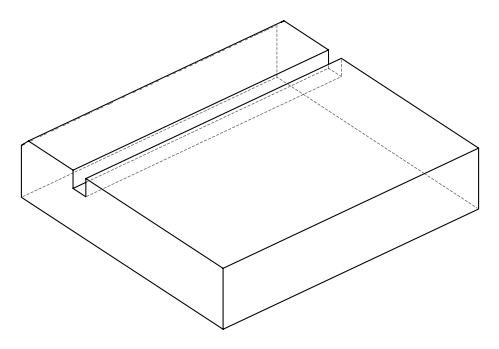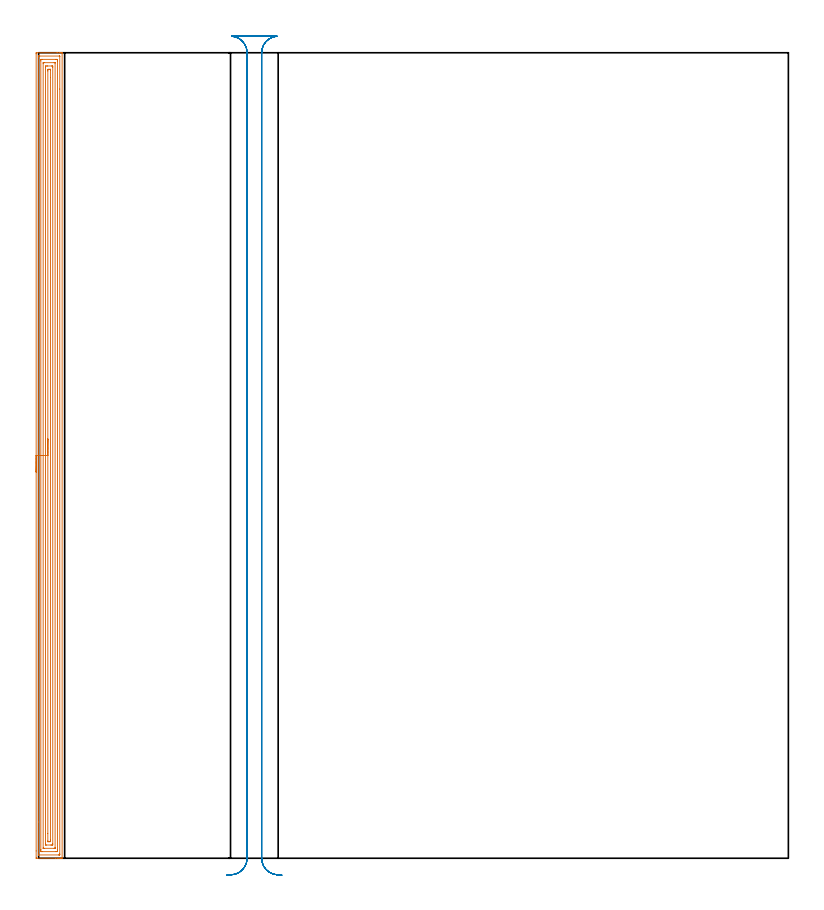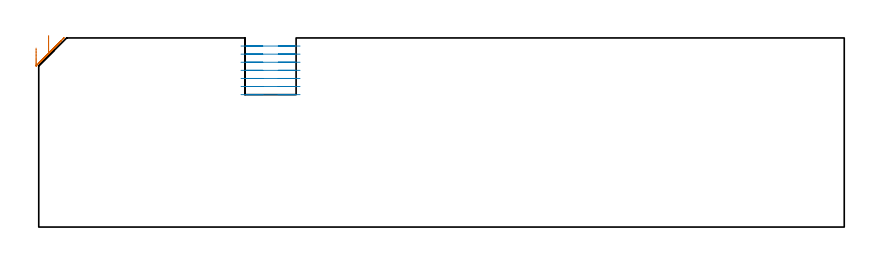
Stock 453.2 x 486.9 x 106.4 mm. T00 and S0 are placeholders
(PLAN: 2 operations, 1 tool changes, 38.7 min)
(1 AREA_MILL | FG_CHAMFER_SURFACE | UGT0205_001 | 23.64 min | 60007 mm3)
(2 MILL_RECTANGULAR_SLOT | SLOT_RECTANGULAR | UGT0201_094 | Follow Part, ap 5, ae 75% | 15.05 min | 447338 mm3)
(TOOL UGT0205_001 | Chamfer Mill 20 x 3 x 45 deg. | D20 FL50 Z2)
(TOOL UGT0201_094 | End mill 20 mm | D20 FL38 Z4)
(OP 1 AREA_MILL)
G17 G21 G94 G90
T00 M6
G54
G17 G0 G90 X-1.5 Y233.45 S1061 M3
G43 Z116.4 H0
Z100.7
G94 G1 Y233.488 Z99.828 F250.
Y233.602 Z98.963
Y233.791 Z98.112
Y234.053 Z97.28
Y234.387 Z96.474
Y234.79 Z95.7
Y235.258 Z94.964
Y235.79 Z94.272
Y236.379 Z93.629
Y237.022 Z93.04
Y237.714 Z92.508
Y238.45 Z92.04
Y239.224 Z91.637
Y240.03 Z91.303
Y240.862 Z91.041
Y241.714 Z90.852
Y242.578 Z90.738
Y243.45 Z90.7
Y486.268
X-1.497 Y486.665 Z90.702
X-1.493 Y486.89 Z90.705
X-1.107 Y486.9 Z91.091
X11.175 Z103.37
X12.567 Z104.763
X12.93 Z105.124
X13.655 Z105.855
X13.875 Z106.075
X14.039 Y486.898 Z106.232
X14.197 Y486.89 Z106.389
X14.2 Y486.715 Z106.4
Y0.185
X14.197 Y0.01 Z106.389
X14.039 Y0.002 Z106.232
X13.875 Y0. Z106.075
X13.655 Z105.855
X12.93 Z105.124
X11.69 Z103.886
X10.298 Z102.493
X-1.107 Z91.091
X-1.366 Y0.002 Z90.831
X-1.492 Y0.01 Z90.706
X-1.499 Y0.137 Z90.699
X-1.5 Y4.426 Z90.7
Y243.45
X-0.086 Z92.114
Y484.332
X-0.085 Y484.479 Z92.115
X-0.081 Y484.852 Z92.119
X-0.079 Y484.89 Z92.121
X-0.013 Y484.894 Z92.187
X0.097 Y484.898 Z92.297
X0.235 Y484.9 Z92.435
X0.648 Z92.848
X12.517 Z104.717
X12.714 Y484.896 Z104.914
X12.749 Y484.893 Z104.949
X12.779 Y484.887 Z104.979
X12.781 Y484.841 Z104.981
X12.785 Y484.627 Z104.985
X12.786 Y464.971 Z104.986
Y2.568
X12.785 Y2.421 Z104.985
X12.78 Y2.048 Z104.98
X12.779 Y2.01 Z104.979
X12.712 Y2.006 Z104.912
X12.603 Y2.002 Z104.803
X12.465 Y2. Z104.665
X12.052 Z104.252
X0.183 Z92.383
X-0.014 Y2.004 Z92.186
X-0.049 Y2.007 Z92.151
X-0.079 Y2.013 Z92.121
X-0.081 Y2.059 Z92.119
X-0.085 Y2.273 Z92.115
X-0.086 Y21.94 Z92.114
Y243.45
X1.328 Z93.528
X1.329 Y481.996 Z93.529
X1.333 Y482.69 Z93.533
X1.335 Y482.884 Z93.535
X1.525 Y482.89 Z93.725
X2.198 Y482.899 Z94.398
X10.298 Y482.9 Z102.498
X10.972 Y482.897 Z103.172
X11.175 Y482.89 Z103.375
X11.365 Y482.881 Z103.565
X11.368 Y482.69 Z103.568
X11.37 Y482.492 Z103.57
X11.371 Y481.796 Z103.571
Y481.596
Y4.904
X11.366 Y4.21 Z103.566
X11.364 Y4.016 Z103.564
X11.175 Y4.01 Z103.375
X10.502 Y4.001 Z102.702
X2.402 Y4. Z94.602
X1.728 Y4.003 Z93.928
X1.525 Y4.01 Z93.725
X1.335 Y4.019 Z93.535
X1.332 Y4.21 Z93.532
X1.33 Y4.408 Z93.53
X1.329 Y5.104 Z93.529
X1.328 Y5.304 Z93.528
Y243.45
X2.743 Z94.943
Y480.554
X2.745 Y480.737 Z94.945
X2.749 Y480.874 Z94.949
X2.842 Y480.89 Z95.042
X3.279 Y480.9 Z95.479
X9.42 Z101.62
X9.858 Y480.89 Z102.058
X9.951 Y480.881 Z102.151
X9.955 Y480.816 Z102.155
X9.957 Y480.748 Z102.157
Y6.346
X9.955 Y6.163 Z102.155
X9.951 Y6.026 Z102.151
X9.858 Y6.01 Z102.058
X9.42 Y6. Z101.62
X3.279 Z95.479
X2.842 Y6.01 Z95.042
X2.749 Y6.019 Z94.949
X2.745 Y6.084 Z94.945
X2.743 Y6.152 Z94.943
Y243.45
X4.157 Z96.357
Y478.219
X4.161 Y478.666 Z96.361
X4.164 Y478.88 Z96.364
X4.374 Y478.891 Z96.574
X5.034 Y478.899 Z97.234
X5.243 Y478.9 Z97.443
X7.876 Y478.899 Z100.076
X8.414 Y478.89 Z100.614
X8.536 Y478.88 Z100.736
X8.539 Y478.666 Z100.739
X8.543 Y478.219 Z100.743
Y8.681
X8.539 Y8.234 Z100.739
X8.536 Y8.02 Z100.736
X8.325 Y8.009 Z100.525
X7.666 Y8.001 Z99.866
X7.457 Y8. Z99.657
X4.824 Y8.001 Z97.024
X4.286 Y8.01 Z96.486
X4.164 Y8.02 Z96.364
X4.161 Y8.234 Z96.361
X4.157 Y8.681 Z96.357
Y243.45
X5.571 Z97.771
Y475.882
X5.573 Y476.43 Z97.773
X5.575 Y476.773 Z97.775
X5.578 Y476.883 Z97.778
X5.681 Y476.89 Z97.881
X5.911 Y476.895 Z98.111
X6.328 Y476.899 Z98.528
X6.789 Y476.9 Z98.989
X6.942 Y476.899 Z99.142
X7.065 Y476.897 Z99.265
X7.103 Y476.894 Z99.303
X7.119 Y476.891 Z99.319
X7.122 Y476.874 Z99.322
X7.125 Y476.777 Z99.325
X7.128 Y476.43 Z99.328
X7.129 Y471.909 Z99.329
Y11.018
X7.127 Y10.47 Z99.327
X7.125 Y10.127 Z99.325
X7.122 Y10.017 Z99.322
X7.019 Y10.01 Z99.219
X6.789 Y10.005 Z98.989
X6.372 Y10.001 Z98.572
X5.911 Y10. Z98.111
X5.758 Y10.001 Z97.958
X5.635 Y10.003 Z97.835
X5.597 Y10.006 Z97.797
X5.581 Y10.009 Z97.781
X5.578 Y10.026 Z97.778
X5.575 Y10.123 Z97.775
X5.572 Y10.47 Z97.772
X5.571 Y14.991 Z97.771
Y243.45
Y244.322 Z97.809
Y245.186 Z97.923
Y246.038 Z98.112
Y246.87 Z98.374
Y247.676 Z98.708
Y248.45 Z99.111
Y249.186 Z99.58
Y249.878 Z100.111
Y250.521 Z100.7
Y251.11 Z101.343
Y251.642 Z102.035
Y252.11 Z102.771
Y252.513 Z103.545
Y252.847 Z104.351
Y253.109 Z105.183
Y253.298 Z106.035
Y253.412 Z106.899
Y253.45 Z107.771
G0 Z116.4
M5
M2
(OP 2 MILL_RECTANGULAR_SLOT)
G17 G21 G94 G90
T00 M6
G54
G17 G0 G90 X147.017 Y-10.202 S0 M3
G43 Z116.4 H0
Z101.843
G94 G1 X144.026 Y-9.97 F250.
G2 X134.8 Y0. R10. F500.
G1 Y486.9
G2 X144.026 Y496.87 R10.
G1 Y496.9
X116.774
Y496.87
G2 X126. Y486.9 R10.
G1 Y0.
G2 X116.774 Y-9.97 R10.
G1 X113.783 Y-10.202 F250.
G0 X147.017 Z97.286
G1 X144.026 Y-9.97
G2 X134.8 Y0. R10. F500.
G1 Y486.9
G2 X144.026 Y496.87 R10.
G1 Y496.9
X116.774
Y496.87
G2 X126. Y486.9 R10.
G1 Y0.
G2 X116.774 Y-9.97 R10.
G1 X113.783 Y-10.202 F250.
G0 X147.017 Z92.729
G1 X144.026 Y-9.97
G2 X134.8 Y0. R10. F500.
G1 Y486.9
G2 X144.026 Y496.87 R10.
G1 Y496.9
X116.774
Y496.87
G2 X126. Y486.9 R10.
G1 Y0.
G2 X116.774 Y-9.97 R10.
G1 X113.783 Y-10.202 F250.
G0 X147.017 Z88.171
G1 X144.026 Y-9.97
G2 X134.8 Y0. R10. F500.
G1 Y486.9
G2 X144.026 Y496.87 R10.
G1 Y496.9
X116.774
Y496.87
G2 X126. Y486.9 R10.
G1 Y0.
G2 X116.774 Y-9.97 R10.
G1 X113.783 Y-10.202 F250.
G0 X147.017 Z83.614
G1 X144.026 Y-9.97
G2 X134.8 Y0. R10. F500.
G1 Y486.9
G2 X144.026 Y496.87 R10.
G1 Y496.9
X116.774
Y496.87
G2 X126. Y486.9 R10.
G1 Y0.
G2 X116.774 Y-9.97 R10.
G1 X113.783 Y-10.202 F250.
G0 X147.017 Z79.057
G1 X144.026 Y-9.97
G2 X134.8 Y0. R10. F500.
G1 Y486.9
G2 X144.026 Y496.87 R10.
G1 Y496.9
X116.774
Y496.87
G2 X126. Y486.9 R10.
G1 Y0.
G2 X116.774 Y-9.97 R10.
G1 X113.783 Y-10.202 F250.
G0 X147.017 Z74.5
G1 X144.026 Y-9.97
G2 X134.8 Y0. R10. F500.
G1 Y486.9
G2 X144.026 Y496.87 R10.
G1 Y496.9
X116.774
Y496.87
G2 X126. Y486.9 R10.
G1 Y0.
G2 X116.774 Y-9.97 R10.
G1 X113.783 Y-10.202 F250.
G0 Z116.4
M5
M2
